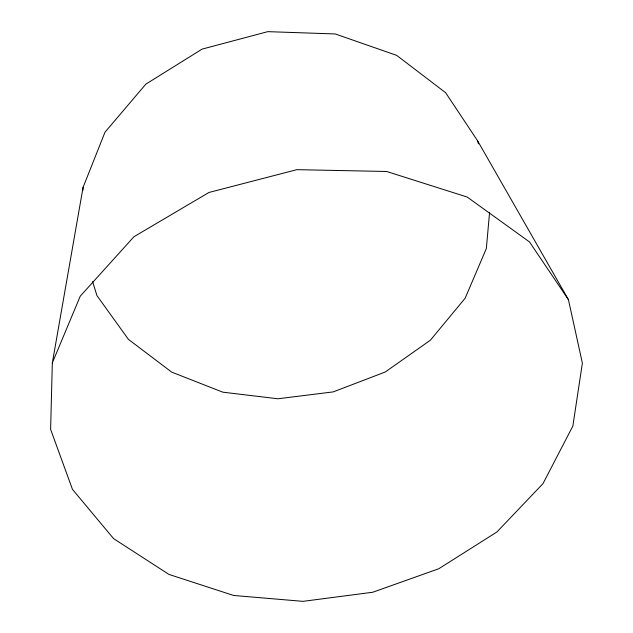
<?xml version="1.0" encoding="UTF-8"?>
<svg xmlns="http://www.w3.org/2000/svg" width="633" height="633" viewBox="0 0 633 633"><rect width="100%" height="100%" fill="white"/><g stroke="black" fill="none" stroke-linecap="round" stroke-linejoin="round"><path stroke-width="0.95" d="M52.333 362.907L50.616 429.372L72.471 489.38L113.576 538.612L168.948 574.416L233.64 595.471L303.009 601.35L372.75 592.243L438.74 568.766L496.881 532.005L542.995 483.62L572.841 426.12L582.384 363.12L568.418 299.631L477.686 140.953L445.6 92.679L396.693 55.372L335.245 33.953L267.775 31.65L202.101 49.113L145.835 84.142L105.007 132.178L83.081 187.328L52.333 362.907L80.249 296.173L133.927 236.75L208.937 192.472L296.845 169.668L386.652 171.48L467.178 197.037L529.512 241.933L568.418 299.631M82.963 190.288L83.081 187.328M489.578 212.3L486.342 248.563L465.144 298.23L430.369 340.214L385.26 371.998L333.259 391.882L277.903 398.774L222.792 392.167L171.678 372.109L128.428 339.375L96.936 295.595L92.632 281.661M477.686 140.953L478.406 143.826"/></g></svg>
